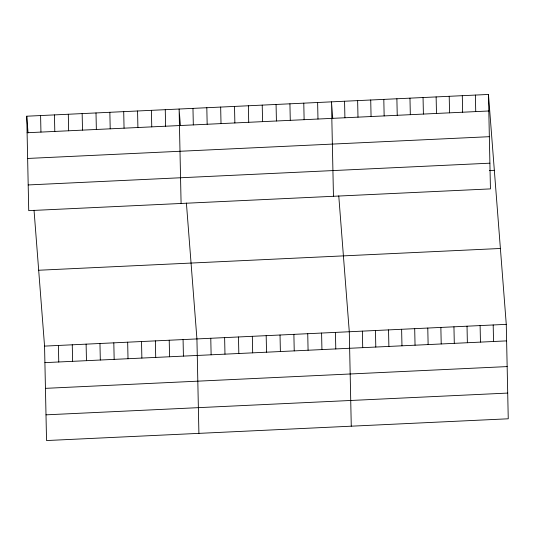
<?xml version="1.0" encoding="UTF-8"?>
<svg xmlns="http://www.w3.org/2000/svg" width="535" height="535" viewBox="0 0 535 535"><rect width="100%" height="100%" fill="white"/><g stroke="black" fill="none" stroke-linecap="round" stroke-linejoin="round"><path stroke-width="0.8" d="M488.462 94.454L490.441 188.895L28.729 210.65L26.75 116.209L488.462 94.454L506.27 324.35L508.25 418.791L46.538 440.546L44.559 346.105L34.033 210.235M27.098 132.74L488.809 110.986M27.633 158.454L489.344 136.692M28.188 184.943L489.899 163.182M489.431 170.551L494.34 170.317M38.681 270.242L500.392 248.481M44.559 346.105L506.27 324.35M44.907 362.636L506.618 340.882M45.448 388.35L507.153 366.589M46.003 414.839L507.708 393.078M332.763 118.449L331.479 101.851L333.459 196.291M338.762 195.877L349.288 331.747L351.268 426.188M180.402 125.625L179.111 109.033L181.091 203.474M186.401 203.053L196.927 338.922L198.906 433.37M26.75 116.209L28.034 132.807M493.19 324.966L493.537 341.497M475.381 95.069L475.729 111.601M480.109 325.581L480.457 342.112M462.3 95.685L462.641 112.216M467.028 326.196L467.369 342.728M449.213 96.3L449.56 112.838M453.947 326.811L454.289 343.35M436.132 96.922L436.48 113.453M440.86 327.433L441.208 343.965M423.051 97.537L423.399 114.069M427.779 328.049L428.127 344.58M409.97 98.152L410.318 114.684M414.699 328.664L415.046 345.195M396.89 98.768L397.237 115.299M401.618 329.279L401.966 345.811M383.809 99.383L384.15 115.914M388.537 329.894L388.885 346.426M370.722 99.998L371.069 116.536M375.456 330.51L375.797 347.048M357.641 100.62L357.989 117.152M362.369 331.132L362.717 347.663M344.56 101.235L344.908 117.767M335.438 332.395L335.786 348.934M317.629 102.506L317.977 119.037M321.588 333.051L321.936 349.582M303.78 103.155L304.121 119.686M307.739 333.706L308.08 350.238M289.923 103.81L290.271 120.342M293.882 334.355L294.23 350.886M276.073 104.459L276.421 120.997M280.032 335.01L280.38 351.542M262.224 105.114L262.571 121.646M266.183 335.659L266.53 352.197M248.374 105.769L248.715 122.301M252.333 336.314L252.674 352.846M234.517 106.418L234.865 122.95M238.476 336.97L238.824 353.501M220.667 107.074L221.015 123.605M224.626 337.618L224.974 354.15M206.818 107.722L207.165 124.26M210.777 338.274L211.124 354.805M192.968 108.378L193.316 124.909M183.077 339.578L183.418 356.109M165.261 109.682L165.609 126.213M169.22 340.233L169.568 356.765M151.412 110.337L151.759 126.869M155.371 340.882L155.718 357.413M137.562 110.986L137.91 127.524M141.521 341.537L141.869 358.069M123.712 111.641L124.053 128.173M127.671 342.186L128.012 358.724M109.856 112.296L110.203 128.828M113.815 342.841L114.162 359.373M96.006 112.945L96.353 129.477M99.965 343.497L100.312 360.028M82.156 113.601L82.504 130.132M86.115 344.145L86.463 360.677M68.306 114.249L68.647 130.787M72.265 344.801L72.613 361.332M54.45 114.905L54.797 131.436M58.415 345.449L58.756 361.988M40.6 115.56L40.948 132.091"/></g></svg>
